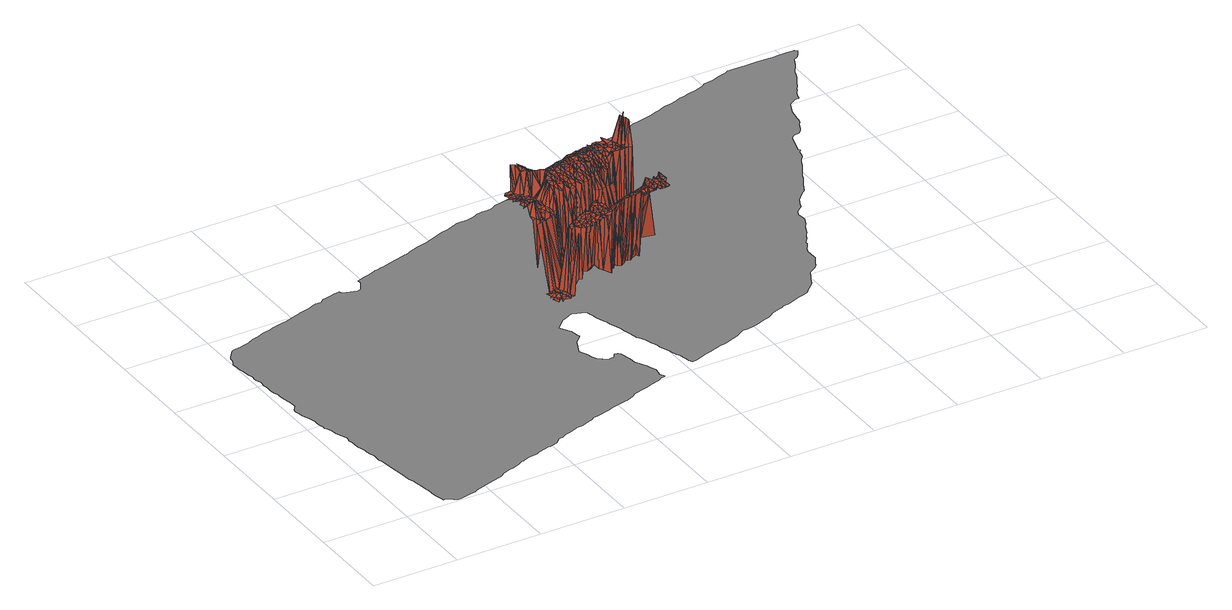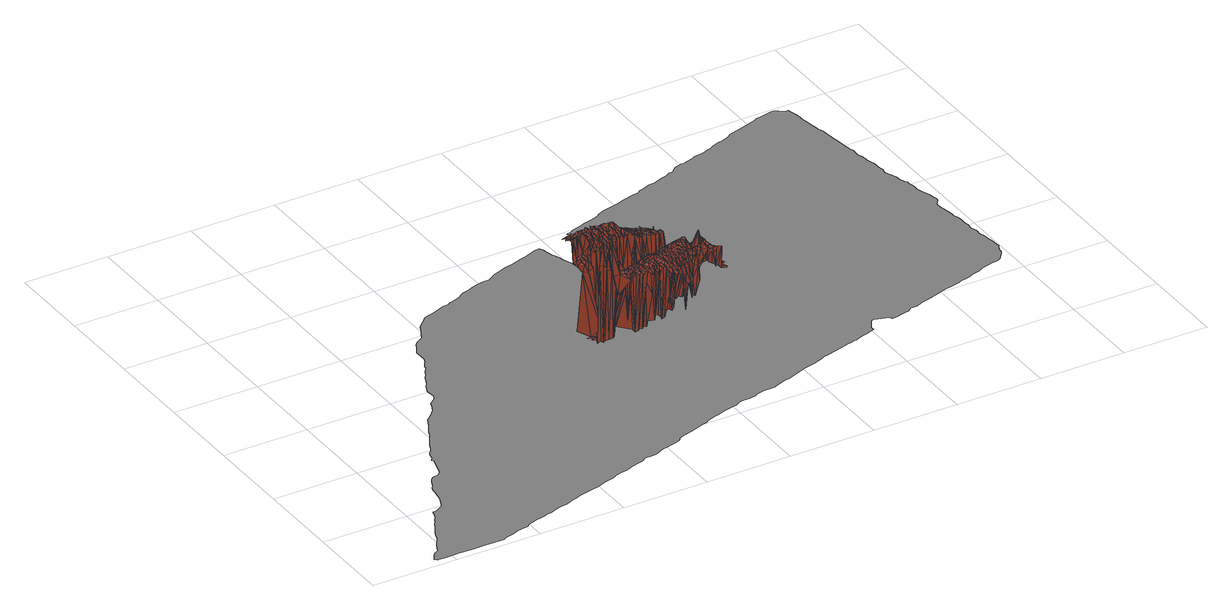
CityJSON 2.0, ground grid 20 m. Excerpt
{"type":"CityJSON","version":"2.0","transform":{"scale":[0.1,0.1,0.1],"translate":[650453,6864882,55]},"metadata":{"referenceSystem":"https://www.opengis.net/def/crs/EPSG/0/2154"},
"CityObjects":{
"building1":{"type":"Building","geometry":[{"type":"MultiSurface","lod":"2","boundaries":[[[0,1,2]],[[3,0,2]],[[4,3,5]],[[1,6,2]],[[7,8,9]],[[10,7,5]],[[6,3,2]],[[3,10,5]],[[11,6,12]],[[10,8,7]],[[3,6,13]],[[9,8,14]],[[10,3,13]],[[6,15,13]],[[8,10,16]],[[17,6,11]],[[18,10,13]],[[8,19,14]],[[6,17,15]],[[15,18,13]],[[19,8,16]],[[20,17,11]],[[10,21,16]],[[22,14,23]],[[21,10,18]],[[18,15,24]],[[15,17,24]],[[25,22,23]],[[14,19,23]],[[26,27,28]],[[27,25,28]],[[21,19,16]],[[29,17,20]],[[21,18,24]],[[21,30,19]],[[25,31,28]],[[32,26,33]],[[17,34,24]],[[33,26,28]],[[31,25,23]],[[34,17,29]],[[35,21,24]],[[19,36,23]],[[19,30,36]],[[37,32,38]],[[34,35,24]],[[30,21,39]],[[34,29,40]],[[31,33,28]],[[21,35,39]],[[32,33,38]],[[41,37,38]],[[42,31,23]],[[36,30,43]],[[36,42,23]],[[44,34,40]],[[35,34,45]],[[33,31,46]],[[41,47,48]],[[49,30,39]],[[47,50,48]],[[35,49,39]],[[33,51,38]],[[50,52,53]],[[31,42,54]],[[51,41,38]],[[31,54,46]],[[43,30,55]],[[56,33,46]],[[42,36,43]],[[30,49,55]],[[52,57,53]],[[49,35,45]],[[41,51,58]],[[34,59,45]],[[47,41,58]],[[34,44,60]],[[33,56,61]],[[47,52,50]],[[51,33,61]],[[54,42,46]],[[59,34,60]],[[62,57,63]],[[64,56,46]],[[65,66,67]],[[62,63,65]],[[68,49,45]],[[69,47,58]],[[59,68,45]],[[56,64,61]],[[58,51,70]],[[69,52,47]],[[71,57,52]],[[46,42,72]],[[57,71,63]],[[49,73,55]],[[68,59,60]],[[51,61,70]],[[74,66,75]],[[72,42,76]],[[63,71,65]],[[64,46,72]],[[77,74,75]],[[69,58,70]],[[69,78,52]],[[78,71,52]],[[42,79,76]],[[49,68,73]],[[80,66,65]],[[81,68,60]],[[82,81,60]],[[64,83,61]],[[71,80,65]],[[66,80,75]],[[84,42,43]],[[85,86,87]],[[88,69,70]],[[61,83,70]],[[89,64,72]],[[90,43,55]],[[68,81,91]],[[80,71,92]],[[79,72,76]],[[73,68,93]],[[78,69,94]],[[68,95,93]],[[71,78,94]],[[96,86,77]],[[97,81,82]],[[98,77,75]],[[69,88,99]],[[64,89,100]],[[71,101,92]],[[102,68,91]],[[83,64,100]],[[95,68,103]],[[86,96,87]],[[96,85,87]],[[104,88,70]],[[81,102,91]],[[71,94,101]],[[73,90,55]],[[80,105,75]],[[105,80,92]],[[85,106,107]],[[98,96,77]],[[81,97,108]],[[83,104,70]],[[109,89,72]],[[42,84,79]],[[68,102,103]],[[102,81,108]],[[105,98,75]],[[94,69,110]],[[109,72,79]],[[99,88,104]],[[110,69,99]],[[85,96,106]],[[101,111,92]],[[95,112,93]],[[89,109,100]],[[111,105,92]],[[90,73,93]],[[112,95,103]],[[113,83,100]],[[98,105,114]],[[43,90,115]],[[94,116,101]],[[97,117,108]],[[96,98,114]],[[118,84,43]],[[104,83,113]],[[118,43,115]],[[119,109,79]],[[117,102,108]],[[110,99,104]],[[103,102,120]],[[116,111,101]],[[117,97,121]],[[109,122,100]],[[123,105,111]],[[105,123,114]],[[94,110,124]],[[102,117,120]],[[112,90,93]],[[84,119,79]],[[116,94,124]],[[96,125,106]],[[110,104,126]],[[127,96,114]],[[122,113,100]],[[104,113,126]],[[125,96,128]],[[109,119,129]],[[112,103,130]],[[96,127,128]],[[111,116,131]],[[132,103,120]],[[122,109,129]],[[133,123,111]],[[123,127,114]],[[134,110,126]],[[133,111,131]],[[84,135,119]],[[119,135,129]],[[117,132,120]],[[103,132,130]],[[136,137,121]],[[137,117,121]],[[138,116,124]],[[125,128,139]],[[135,84,140]],[[116,138,131]],[[128,127,139]],[[141,90,112]],[[127,123,142]],[[123,133,142]],[[143,112,130]],[[132,117,144]],[[113,145,126]],[[145,113,122]],[[146,135,140]],[[84,146,140]],[[135,147,129]],[[117,137,144]],[[138,133,131]],[[118,146,84]],[[148,122,129]],[[110,134,149]],[[124,110,149]],[[150,134,126]],[[151,118,115]],[[152,141,112]],[[127,153,139]],[[152,112,143]],[[135,146,154]],[[133,155,142]],[[133,138,155]],[[156,151,115]],[[90,157,115]],[[147,135,154]],[[132,158,130]],[[147,148,129]],[[153,127,159]],[[157,90,141]],[[148,145,122]],[[146,118,160]],[[157,156,115]],[[161,127,142]],[[158,143,130]],[[162,132,144]],[[118,151,160]],[[145,150,126]],[[146,163,154]],[[137,162,144]],[[127,161,159]],[[155,164,142]],[[165,138,124]],[[137,166,167]],[[151,156,168]],[[134,150,149]],[[152,157,141]],[[155,138,169]],[[148,147,170]],[[158,132,171]],[[172,147,154]],[[164,161,142]],[[173,153,159]],[[162,137,167]],[[132,162,171]],[[156,157,168]],[[163,172,154]],[[163,146,174]],[[151,175,160]],[[164,155,176]],[[166,177,167]],[[175,151,168]],[[165,124,149]],[[146,160,174]],[[147,172,170]],[[152,143,178]],[[155,169,176]],[[143,158,178]],[[145,148,179]],[[153,173,180]],[[161,173,159]],[[157,152,181]],[[173,161,164]],[[172,163,174]],[[169,138,182]],[[160,175,174]],[[183,148,170]],[[184,185,186,187,188,189,190,191,192,193,194,195,196,197,198,199,200,201,202,203,204,205,206,207,208,209,210,211,212,213,214,215,216,217,218,219,220,221,222,223,224,225,226,227,228,229,230,231,232,233,234,235,236,237,238,239,240,241,242,243,244,245,246,247,248,249,250,251,252,253,254,255,256,257,258,259,260,261,262,263,264,265,266,267,268,269,270,271,272,273,274,275,276,277,278,279,280,281,282,283,284,285,286,287,288,289,290,291,292,293,294,295,296,297,298,299,300,301,302,303,304,305,306,307,308,309,310,311,312,313,314,315,316,317,318,319,320,321,322,323,324,325,326,327,328,329,330,331,332,333,334,335,336,337,338,339,340,341,342,343,344,345,346,347,348,349,350,351,352,353,354,355,356,357,358,359,360,361,362,363,364,365,366,367,368,369,370,371,372,373,374,375,376,377,378,379,380,381,382,383,384,385,386,387,388,389,390,391,392,393,394,395,396,397,398,399,400,401,402,403,404,405,406,407,408,409,410,411,412,413,414,415,416,417,418,419,420,421,422,423,424,425,426,427,428,429,430,431,432,433,434,435,436,437,438,439,440,441,442,443,444,445,446,447,448,449,450,451,452,453,454,455,456,457,458,459,460,461,462,463,464,465,466,467,468,469,470,471,472,473,474,475,476,477,478,479,480,481,482,483,484,485,486,487,488,489,490,491,492,493,494,495,496,497,498,499,500,501,502,503,504,505,506,507,508,509,510,511,512,513,514,515,516,517,518,519,520,521,522,523,524,525,526,527,528,529,530,531,532,533,534,535,536,537,538,539,540,541,542,543,544,545,546,547,548,549,550,551,552,553,554,555,556,557,558,559,560,561,562,563,564,565,566,567,568,569,570,571,572,573,574,575,576,577,578,579,580,581,582,583,584,585,586,587,588,589,590,591,592,593,594,595,596,597,598,599,600,601,602,603,604,605,606,607,608,609,610,611,612,613,614,615,616,617,618,619,620,621,622,623,624,625,626,627,628,629,630,631,632,633,634,635,636,637,638,639,640,641,642,643,644,645,646,647,648]],[[157,649,168]],[[145,650,150]],[[651,162,167]],[[649,175,168]],[[652,164,176]],[[148,183,179]],[[652,173,164]],[[138,165,182]],[[653,158,171]],[[654,152,178]],[[172,183,170]],[[158,653,178]],[[150,650,149]],[[162,653,171]],[[655,656,180]],[[650,145,179]],[[173,655,180]],[[169,652,176]],[[152,654,181]],[[177,657,167]],[[175,658,174]],[[651,653,162]],[[177,659,660]],[[175,649,658]],[[661,652,169]],[[662,157,181]],[[663,172,174]],[[657,651,167]],[[661,169,182]],[[657,177,660]],[[649,157,664]],[[165,149,665]],[[653,666,178]],[[655,173,667]],[[183,172,663]],[[666,654,178]],[[650,668,149]],[[179,183,669]],[[667,173,652]],[[658,663,174]],[[149,668,665]],[[649,670,658]],[[671,650,179]],[[653,651,672]],[[157,662,664]],[[659,657,660]],[[671,179,669]],[[654,662,181]],[[651,673,672]],[[674,661,182]],[[657,673,651]],[[675,652,661]],[[653,676,666]],[[650,671,668]],[[165,677,182]],[[657,659,678]],[[676,654,666]],[[661,674,679]],[[677,165,665]],[[663,658,680]],[[655,681,682]],[[675,661,679]],[[667,652,683]],[[662,654,684]],[[183,685,669]],[[649,686,670]],[[687,653,672]],[[183,663,688]],[[689,649,664]],[[670,686,658]],[[655,667,690]],[[673,657,691]],[[652,675,683]],[[676,653,692]],[[677,674,182]],[[668,693,665]],[[691,657,678]],[[685,671,669]],[[654,694,684]],[[671,695,668]],[[673,687,672]],[[681,655,690]],[[694,654,676]],[[658,686,680]],[[653,687,692]],[[685,183,688]],[[649,689,696]],[[662,689,664]],[[674,697,679]],[[693,677,665]],[[698,663,680]],[[694,662,684]],[[686,649,696]],[[695,693,668]],[[697,675,679]],[[699,673,691]],[[663,700,688]],[[674,677,701]],[[695,671,702]],[[694,676,692]],[[703,667,683]],[[698,700,663]],[[704,671,705]],[[689,662,706]],[[671,704,702]],[[673,707,687]],[[662,694,706]],[[675,703,683]],[[707,673,699]],[[705,671,708]],[[667,703,690]],[[686,698,680]],[[671,685,708]],[[687,709,692]],[[709,694,692]],[[693,710,677]],[[711,697,674]],[[711,674,701]],[[675,697,712]],[[699,691,713]],[[677,710,701]],[[714,685,688]],[[700,714,688]],[[691,715,716]],[[717,695,702]],[[693,695,718]],[[694,719,706]],[[704,705,708]],[[704,717,702]],[[709,687,720]],[[687,707,721]],[[694,709,720]],[[713,691,716]],[[707,699,722]],[[714,723,685]],[[685,723,708]],[[698,724,700]],[[703,675,725]],[[703,726,690]],[[710,711,701]],[[727,675,712]],[[719,694,728]],[[686,724,698]],[[697,711,729]],[[722,699,713]],[[689,730,696]],[[695,717,718]],[[710,693,731]],[[730,689,706]],[[697,732,712]],[[720,687,721]],[[724,714,700]],[[732,697,729]],[[730,686,696]],[[707,722,721]],[[733,694,720]],[[694,733,728]],[[675,727,725]],[[693,718,731]],[[734,704,708]],[[717,704,734]],[[719,730,706]],[[714,724,723]],[[703,735,726]],[[736,713,716]],[[711,710,731]],[[711,732,729]],[[732,727,712]],[[733,720,721]],[[723,737,708]],[[717,738,718]],[[719,728,739]],[[732,711,740]],[[741,703,725]],[[742,722,713]],[[737,734,708]],[[735,703,743]],[[717,734,744]],[[740,711,731]],[[724,737,723]],[[736,742,713]],[[730,719,745]],[[718,738,731]],[[728,733,739]],[[722,742,721]],[[746,733,721]],[[738,717,744]],[[719,739,745]],[[724,686,747]],[[703,741,743]],[[748,732,740]],[[727,741,725]],[[727,732,749]],[[686,730,747]],[[750,736,716]],[[734,737,751]],[[733,746,752]],[[739,733,752]],[[742,746,721]],[[753,732,748]],[[754,740,731]],[[741,727,749]],[[755,724,756]],[[724,755,737]],[[754,748,740]],[[738,757,731]],[[758,734,751]],[[734,758,744]],[[742,736,759]],[[730,745,760]],[[732,761,749]],[[724,762,756]],[[732,753,761]],[[736,750,759]],[[745,739,760]],[[737,763,751]],[[764,738,744]],[[753,748,765]],[[766,754,731]],[[765,748,754]],[[757,766,731]],[[761,741,749]],[[741,767,743]],[[738,764,757]],[[762,724,747]],[[746,768,752]],[[747,730,760]],[[768,739,752]],[[763,758,751]],[[762,755,756]],[[758,764,744]],[[760,739,769]],[[746,742,770]],[[741,761,771]],[[767,741,771]],[[755,772,737]],[[773,742,759]],[[761,753,774]],[[772,763,737]],[[753,765,775]],[[739,768,769]],[[765,754,775]],[[750,776,759]],[[746,770,768]],[[742,773,770]],[[753,777,774]],[[778,754,766]],[[764,779,757]],[[776,773,759]],[[772,755,762]],[[777,753,775]],[[764,758,780]],[[781,760,769]],[[778,766,757]],[[761,782,771]],[[783,747,760]],[[782,767,771]],[[782,761,774]],[[763,784,758]],[[782,785,767]],[[779,778,757]],[[768,781,769]],[[754,786,775]],[[787,750,788]],[[750,787,776]],[[781,783,760]],[[758,784,780]],[[779,764,789]],[[772,784,763]],[[790,772,762]],[[789,764,780]],[[754,778,786]],[[791,762,747]],[[792,773,776]],[[773,793,770]],[[777,794,774]],[[795,782,774]],[[770,793,768]],[[778,779,796]],[[786,777,775]],[[787,788,797]],[[792,776,798]],[[776,787,798]],[[783,799,747]],[[794,795,774]],[[773,792,800]],[[782,801,802]],[[791,790,762]],[[772,790,803]],[[793,773,800]],[[804,783,781]],[[768,805,781]],[[784,772,803]],[[806,789,780]],[[784,806,780]],[[794,777,807]],[[807,777,786]],[[768,793,808]],[[799,791,747]],[[779,809,796]],[[810,778,796]],[[804,781,811]],[[809,779,789]],[[783,804,812]],[[805,768,808]],[[813,782,795]],[[782,813,801]],[[778,810,786]],[[783,812,799]],[[781,805,811]],[[806,784,814]],[[794,813,795]],[[790,791,815]],[[816,793,800]],[[790,817,803]],[[793,818,808]],[[812,804,819]],[[820,792,798]],[[821,784,803]],[[787,820,798]],[[822,794,807]],[[823,807,786]],[[824,787,797]],[[792,825,800]],[[817,790,815]],[[813,826,801]],[[784,821,814]],[[806,827,789]],[[828,805,808]],[[818,793,829]],[[813,794,822]],[[793,816,829]],[[830,810,796]],[[831,804,811]],[[832,824,797]],[[812,833,799]],[[818,828,808]],[[809,830,796]],[[825,816,800]],[[810,830,786]],[[833,791,799]],[[827,809,789]],[[815,791,834]],[[805,831,811]],[[807,823,835]],[[792,820,836]],[[804,831,819]],[[833,812,819]],[[825,792,836]],[[837,806,814]],[[830,823,786]],[[820,787,838]],[[787,824,838]],[[813,822,839]],[[840,822,807]],[[827,806,841]],[[828,831,805]],[[840,807,835]],[[791,833,834]],[[806,837,841]],[[816,825,829]],[[842,821,803]],[[817,842,803]],[[813,843,826]],[[843,813,839]],[[821,844,814]],[[845,817,815]],[[846,828,818]],[[845,815,834]],[[822,840,839]],[[847,837,814]],[[820,825,836]],[[848,818,829]],[[827,830,809]],[[844,847,814]],[[823,830,849]],[[825,850,829]],[[833,851,834]],[[831,852,819]],[[823,853,835]],[[854,846,818]],[[846,831,828]],[[837,827,841]],[[820,838,855]],[[838,824,855]],[[853,823,849]],[[848,854,818]],[[851,845,834]],[[850,848,829]],[[856,833,819]],[[857,842,817]],[[842,844,821]],[[845,857,817]],[[853,840,835]],[[825,820,858]],[[840,859,839]],[[833,860,851]],[[859,843,839]],[[830,827,861]],[[852,856,819]],[[827,837,861]],[[862,845,851]],[[860,833,863]],[[830,864,849]],[[825,865,850]],[[824,866,855]],[[831,846,867]],[[860,862,851]],[[833,856,863]],[[846,854,868]],[[837,847,869]],[[870,820,855]],[[831,871,852]],[[820,870,858]],[[865,825,858]],[[847,844,869]],[[864,853,849]],[[840,853,872]],[[854,848,868]],[[842,857,873]],[[865,848,850]],[[859,840,872]],[[857,845,873]],[[844,842,873]],[[874,830,861]],[[871,831,867]],[[837,875,861]],[[864,830,874]],[[876,837,869]],[[843,859,877]],[[871,856,852]],[[866,878,855]],[[879,860,863]],[[880,846,868]],[[845,862,881]],[[837,876,875]],[[845,882,873]],[[846,880,867]],[[878,870,855]],[[853,864,883]],[[848,880,868]],[[865,858,884]],[[856,879,863]],[[862,860,885]],[[848,865,886]],[[887,843,877]],[[870,888,858]],[[845,881,882]],[[844,889,869]],[[889,844,873]],[[875,874,861]],[[853,890,872]],[[890,859,872]],[[858,888,884]],[[878,866,891]],[[890,853,883]],[[860,879,885]],[[856,871,892]],[[878,893,870]],[[871,867,894]],[[895,876,869]],[[859,890,877]],[[882,896,873]],[[864,897,883]],[[848,898,880]],[[867,880,894]],[[893,888,870]],[[897,864,874]],[[898,848,886]],[[865,899,886]],[[862,900,881]],[[899,865,884]],[[900,862,885]],[[889,895,869]],[[875,876,901]],[[856,902,879]],[[881,896,882]],[[896,889,873]],[[902,856,892]],[[903,878,891]],[[875,904,874]],[[876,895,905]],[[871,906,892]],[[897,907,883]],[[880,908,894]],[[907,890,883]],[[879,902,885]],[[878,903,909]],[[906,871,894]],[[876,905,901]],[[893,878,910]],[[890,911,877]],[[880,898,908]],[[899,898,886]],[[904,897,874]],[[888,893,910]],[[888,912,884]],[[889,896,913]],[[904,875,901]],[[896,881,914]],[[915,903,891]],[[878,909,916]],[[912,899,884]],[[881,900,914]],[[917,895,889]],[[918,902,892]],[[907,897,919]],[[906,918,892]],[[909,903,916]],[[912,888,910]],[[911,920,877]],[[917,889,913]],[[908,921,894]],[[895,917,905]],[[897,904,919]],[[890,907,922]],[[920,923,877]],[[878,924,910]],[[898,899,925]],[[898,921,908]],[[902,926,885]],[[926,900,885]],[[921,906,894]],[[890,920,911]],[[916,915,927]],[[916,903,915]],[[878,916,928]],[[896,929,913]],[[905,930,901]],[[931,896,914]],[[899,912,925]],[[930,904,901]],[[924,878,928]],[[900,932,914]],[[922,907,919]],[[933,898,925]],[[902,918,934]],[[917,930,905]],[[929,896,931]],[[898,933,935]],[[918,906,936]],[[921,898,935]],[[929,917,913]],[[937,912,910]],[[900,926,932]],[[920,890,938]],[[904,930,939]],[[926,902,934]],[[904,940,919]],[[906,921,936]],[[932,931,914]],[[890,922,941]],[[924,937,910]],[[940,904,939]],[[938,890,941]],[[940,922,919]],[[918,942,934]],[[942,918,936]],[[943,916,944]],[[912,945,925]],[[930,917,946]],[[917,929,947]],[[916,948,928]],[[945,933,925]],[[945,912,937]],[[948,924,928]],[[933,949,935]],[[950,921,935]],[[948,916,943]],[[921,950,936]],[[930,951,939]],[[937,924,952]],[[926,953,932]],[[922,940,941]],[[954,917,947]],[[953,926,934]],[[917,954,946]],[[942,953,934]],[[955,920,938]],[[951,940,939]],[[924,948,952]],[[933,945,949]],[[951,930,956]],[[929,957,947]],[[949,950,935]],[[958,943,944]],[[959,938,941]],[[960,931,932]],[[961,930,946]],[[920,955,962]],[[950,963,936]],[[964,942,936]],[[959,955,938]],[[929,931,965]],[[930,961,956]],[[957,954,947]],[[966,948,943]],[[967,937,952]],[[945,937,968]],[[948,969,952]],[[942,970,953]],[[950,949,971]],[[963,964,936]],[[953,960,932]],[[940,972,941]],[[949,945,971]],[[954,961,946]],[[970,942,973]],[[942,964,973]],[[937,967,968]],[[940,951,972]],[[958,966,943]],[[961,951,956]],[[957,929,965]],[[948,966,969]],[[974,959,941]],[[963,950,975]],[[969,967,952]],[[950,971,975]],[[955,959,976]],[[954,957,965]],[[955,977,962]],[[931,960,965]],[[964,963,975]],[[972,974,941]],[[959,974,976]],[[945,978,971]],[[961,954,979]],[[964,970,973]],[[951,961,980]],[[953,970,960]],[[954,981,979]],[[945,982,978]],[[983,945,968]],[[981,954,965]],[[984,955,976]],[[971,978,975]],[[945,983,982]],[[969,966,985]],[[986,958,987]],[[967,969,985]],[[966,958,988]],[[989,964,975]],[[977,955,984]],[[967,990,968]],[[951,991,972]],[[991,951,980]],[[970,964,992]],[[974,993,976]],[[978,989,975]],[[994,974,972]],[[985,966,995]],[[961,996,980]],[[995,966,988]],[[996,961,979]],[[982,983,978]],[[958,986,988]],[[993,984,976]],[[990,983,968]],[[990,967,997]],[[993,974,994]],[[964,989,998]],[[981,999,979]],[[970,1000,960]],[[1001,994,972]],[[1002,967,985]],[[967,1002,997]],[[964,1003,992]],[[991,1001,972]],[[989,978,1004]],[[1003,964,998]],[[1000,970,992]],[[1005,999,981]],[[996,991,980]],[[999,996,979]],[[978,983,1004]],[[1006,977,984]],[[1007,981,965]],[[960,1007,965]],[[993,1006,984]],[[1002,985,995]],[[1008,990,997]],[[1007,1005,981]],[[993,994,1009]],[[983,990,1010]],[[1011,995,988]],[[994,1001,1012]],[[986,1011,988]],[[1002,1008,997]],[[983,1013,1004]],[[1002,995,1014]],[[1003,1000,992]],[[1006,993,1015]],[[1000,1016,960]],[[999,1005,1017]],[[996,999,1017]],[[990,1008,1010]],[[1016,1007,960]],[[1014,995,1011]],[[989,1018,998]],[[1018,989,1004]],[[993,1019,1015]],[[991,996,1020]],[[1021,1003,998]],[[1019,993,1009]],[[1022,996,1017]],[[983,1023,1013]],[[1005,1007,1024]],[[1023,983,1010]],[[991,1025,1001]],[[1002,1014,1026]],[[1000,1003,1027]],[[996,1022,1028]],[[1005,1029,1017]],[[1008,1002,1030]],[[1029,1005,1024]],[[1025,994,1012]],[[994,1025,1009]],[[1013,1018,1004]],[[1011,986,1031]],[[1001,1025,1012]],[[1008,1023,1010]],[[996,1028,1020]],[[1003,1021,1027]],[[1031,986,1032]],[[1030,1002,1026]],[[1018,1021,998]],[[1019,1033,1015]],[[1029,1022,1017]],[[1014,1011,1034]],[[1025,991,1020]],[[1019,1009,1035]],[[1036,1000,1027]],[[1016,1000,1037]],[[1022,1029,1028]],[[1014,1038,1026]],[[1013,1023,1039]],[[1040,1029,1024]],[[1007,1016,1037]],[[1023,1008,1041]],[[1008,1030,1042]],[[1007,1043,1024]],[[1018,1013,1039]],[[1009,1025,1035]],[[1011,1031,1034]],[[1038,1014,1034]],[[1021,1044,1027]],[[1000,1036,1037]],[[1038,1030,1026]],[[1028,1029,1045]],[[1043,1040,1024]],[[1033,1019,1046]],[[1028,1047,1020]],[[1008,1042,1041]],[[1048,1049,1032]],[[1044,1036,1027]],[[1021,1018,1050]],[[1051,1019,1035]],[[1052,1007,1037]],[[1043,1007,1052]],[[1043,1029,1040]],[[1049,1031,1032]],[[1047,1028,1045]],[[1044,1021,1050]],[[1047,1025,1020]],[[1042,1030,1038]],[[1023,1053,1039]],[[1029,1054,1045]],[[1025,1055,1035]],[[1049,1048,1056]],[[1019,1051,1046]],[[1057,1018,1039]],[[1053,1023,1041]],[[1055,1051,1035]],[[1018,1057,1050]],[[1044,1058,1036]],[[1054,1029,1059]],[[1029,1043,1059]],[[1031,1060,1034]],[[1053,1057,1039]],[[1036,1061,1037]],[[1062,1038,1034]],[[1063,1044,1050]],[[1058,1061,1036]],[[1044,1063,1058]],[[1062,1042,1038]],[[1055,1025,1064]],[[1049,1060,1031]],[[1065,1049,1056]],[[1054,1066,1045]],[[1066,1047,1045]],[[1025,1047,1067]],[[1042,1068,1041]],[[1051,1055,1069]],[[1070,1043,1052]],[[1060,1062,1034]],[[1068,1053,1041]],[[1071,1052,1037]],[[1063,1061,1058]],[[1072,1054,1059]],[[1042,1062,1073]],[[1061,1074,1037]],[[1057,1075,1050]],[[1064,1025,1067]],[[1055,1064,1069]],[[1057,1053,1075]],[[1051,1076,1046]],[[1054,1072,1066]],[[1075,1063,1050]],[[1049,1065,1077]],[[1043,1078,1059]],[[1060,1049,1077]],[[1047,1066,1067]],[[1079,1053,1068]],[[1080,1042,1073]],[[1042,1080,1068]],[[1074,1071,1037]],[[1061,1063,1075]],[[1076,1081,1046]],[[1076,1051,1069]],[[1082,1070,1052]],[[1078,1043,1070]],[[1078,1072,1059]],[[1052,1071,1083]],[[1062,1080,1073]],[[1053,1079,1084]],[[1082,1052,1083]],[[1062,1060,1085]],[[1064,1076,1069]],[[1053,1084,1075]],[[1065,1086,1077]],[[1087,1079,1068]],[[1086,1060,1077]],[[1088,1064,1067]],[[1066,1072,1089]],[[1081,1076,1090]],[[1091,1062,1085]],[[1074,1061,1092]],[[1066,1093,1067]],[[1094,1062,1091]],[[1072,1078,1089]],[[1080,1062,1095]],[[1065,1096,1097]],[[1060,1086,1085]],[[1079,1087,1084]],[[1086,1065,1097]],[[1076,1064,1098]],[[1064,1088,1098]],[[1099,1078,1070]],[[1062,1094,1095]],[[1061,1075,1100]],[[1071,1074,1092]],[[1082,1099,1070]],[[1093,1066,1089]],[[1080,1101,1068]],[[1102,1082,1083]],[[1094,1091,1085]],[[1101,1087,1068]],[[1071,1103,1083]],[[1084,1087,1104]],[[1078,1099,1089]],[[1105,1088,1067]],[[1099,1082,1102]],[[1103,1102,1083]],[[1075,1084,1100]],[[1093,1105,1067]],[[1071,1092,1106]],[[1103,1071,1106]],[[1101,1080,1095]],[[1087,1101,1104]],[[1088,1107,1098]],[[1086,1108,1085]],[[1109,1076,1098]],[[1108,1094,1085]],[[1076,1109,1110]],[[1111,1099,1102]],[[1092,1061,1112]],[[1099,1113,1089]],[[1094,1114,1095]],[[1115,1093,1089]],[[1107,1088,1116]],[[1088,1105,1116]],[[1094,1108,1117]],[[1118,1084,1104]],[[1114,1094,1117]],[[1102,1103,1119]],[[1107,1109,1098]],[[1099,1111,1120]],[[1111,1102,1119]],[[1113,1115,1089]],[[1101,1121,1104]],[[1114,1101,1095]],[[1115,1105,1093]],[[1092,1122,1106]],[[1109,1107,1116]],[[1122,1103,1106]],[[1123,1061,1100]],[[1084,1118,1100]],[[1109,1124,1110]],[[1121,1118,1104]],[[1101,1114,1125]],[[1099,1120,1126]],[[1119,1103,1127]],[[1113,1099,1128]],[[1111,1119,1129]],[[1130,1109,1116]],[[1120,1111,1126]],[[1105,1130,1116]],[[1061,1123,1112]],[[1103,1122,1127]],[[1122,1092,1112]],[[1101,1125,1131]],[[1121,1101,1131]],[[1115,1113,1128]],[[1125,1114,1131]],[[1124,1109,1132]],[[1099,1126,1128]],[[1126,1111,1129]],[[1105,1115,1133]],[[1105,1134,1130]],[[1118,1121,1131]],[[1135,1119,1127]],[[1119,1135,1129]],[[1134,1105,1133]],[[1136,1115,1128]],[[1109,1130,1137]],[[1109,1138,1132]],[[1115,1136,1133]],[[1122,1139,1127]],[[1139,1122,1112]],[[1138,1109,1137]],[[1130,1134,1137]],[[1140,1126,1129]],[[1139,1135,1127]],[[1135,1141,1129]],[[1128,1126,1142]],[[1143,1139,1112]],[[1126,1144,1142]],[[1123,1143,1112]],[[1141,1140,1129]],[[1145,1134,1133]],[[1126,1140,1144]],[[1134,1145,1137]],[[1146,1136,1128]],[[1136,1147,1133]],[[1148,1123,1100]],[[1146,1128,1142]],[[1135,1139,1149]],[[1139,1143,1150]],[[1135,1151,1141]],[[1143,1123,1150]],[[1147,1136,1152]],[[1144,1146,1142]],[[1153,1138,1137]],[[1147,1145,1133]],[[1136,1146,1152]],[[1140,1146,1144]],[[1151,1135,1149]],[[1151,1140,1141]],[[1139,1150,1154]],[[1145,1155,1137]],[[1139,1156,1149]],[[1123,1157,1150]],[[1146,1147,1152]],[[1155,1153,1137]],[[1140,1151,1158]],[[1147,1159,1145]],[[1146,1140,1158]],[[1150,1157,1154]],[[1160,1139,1154]],[[1139,1160,1156]],[[1147,1146,1161]],[[1159,1155,1145]],[[1162,1146,1158]],[[1163,1151,1149]],[[1159,1147,1161]],[[1156,1164,1149]],[[1146,1162,1165]],[[1155,1159,1161]],[[1151,1163,1158]],[[1166,1146,1165]],[[1153,1155,1167]],[[1146,1168,1161]],[[1146,1166,1168]],[[1164,1163,1149]],[[1169,1162,1158]],[[1170,1155,1161]],[[1162,1169,1165]],[[1163,1169,1158]],[[1155,1171,1167]],[[1172,1166,1165]],[[1168,1172,1161]],[[1166,1172,1168]],[[1171,1155,1170]],[[1169,1173,1165]],[[1172,1170,1161]],[[1173,1172,1165]],[[1172,1171,1170]],[[1171,1172,1174]],[[1171,1175,1167]]],"semantics":{"surfaces":[{"type":"RoofSurface"},{"type":"GroundSurface"}],"values":[0,0,0,0,0,0,0,0,0,0,0,0,0,0,0,0,0,0,0,0,0,0,0,0,0,0,0,0,0,0,0,0,0,0,0,0,0,0,0,0,0,0,0,0,0,0,0,0,0,0,0,0,0,0,0,0,0,0,0,0,0,0,0,0,0,0,0,0,0,0,0,0,0,0,0,0,0,0,0,0,0,0,0,0,0,0,0,0,0,0,0,0,0,0,0,0,0,0,0,0,0,0,0,0,0,0,0,0,0,0,0,0,0,0,0,0,0,0,0,0,0,0,0,0,0,0,0,0,0,0,0,0,0,0,0,0,0,0,0,0,0,0,0,0,0,0,0,0,0,0,0,0,0,0,0,0,0,0,0,0,0,0,0,0,0,0,0,0,0,0,0,0,0,0,0,0,0,0,0,0,0,0,0,0,0,0,0,0,0,0,0,0,0,0,0,0,0,0,0,0,0,0,0,0,0,0,0,0,0,0,0,0,0,0,0,0,0,0,0,0,0,0,0,0,0,0,0,0,0,0,0,0,0,0,0,0,0,0,0,0,0,0,0,0,0,0,0,0,0,0,0,0,0,0,0,0,0,0,0,0,0,0,0,0,0,0,0,0,0,0,0,0,0,0,0,0,0,0,0,0,0,0,0,0,0,0,0,0,0,0,0,0,1,0,0,0,0,0,0,0,0,0,0,0,0,0,0,0,0,0,0,0,0,0,0,0,0,0,0,0,0,0,0,0,0,0,0,0,0,0,0,0,0,0,0,0,0,0,0,0,0,0,0,0,0,0,0,0,0,0,0,0,0,0,0,0,0,0,0,0,0,0,0,0,0,0,0,0,0,0,0,0,0,0,0,0,0,0,0,0,0,0,0,0,0,0,0,0,0,0,0,0,0,0,0,0,0,0,0,0,0,0,0,0,0,0,0,0,0,0,0,0,0,0,0,0,0,0,0,0,0,0,0,0,0,0,0,0,0,0,0,0,0,0,0,0,0,0,0,0,0,0,0,0,0,0,0,0,0,0,0,0,0,0,0,0,0,0,0,0,0,0,0,0,0,0,0,0,0,0,0,0,0,0,0,0,0,0,0,0,0,0,0,0,0,0,0,0,0,0,0,0,0,0,0,0,0,0,0,0,0,0,0,0,0,0,0,0,0,0,0,0,0,0,0,0,0,0,0,0,0,0,0,0,0,0,0,0,0,0,0,0,0,0,0,0,0,0,0,0,0,0,0,0,0,0,0,0,0,0,0,0,0,0,0,0,0,0,0,0,0,0,0,0,0,0,0,0,0,0,0,0,0,0,0,0,0,0,0,0,0,0,0,0,0,0,0,0,0,0,0,0,0,0,0,0,0,0,0,0,0,0,0,0,0,0,0,0,0,0,0,0,0,0,0,0,0,0,0,0,0,0,0,0,0,0,0,0,0,0,0,0,0,0,0,0,0,0,0,0,0,0,0,0,0,0,0,0,0,0,0,0,0,0,0,0,0,0,0,0,0,0,0,0,0,0,0,0,0,0,0,0,0,0,0,0,0,0,0,0,0,0,0,0,0,0,0,0,0,0,0,0,0,0,0,0,0,0,0,0,0,0,0,0,0,0,0,0,0,0,0,0,0,0,0,0,0,0,0,0,0,0,0,0,0,0,0,0,0,0,0,0,0,0,0,0,0,0,0,0,0,0,0,0,0,0,0,0,0,0,0,0,0,0,0,0,0,0,0,0,0,0,0,0,0,0,0,0,0,0,0,0,0,0,0,0,0,0,0,0,0,0,0,0,0,0,0,0,0,0,0,0,0,0,0,0,0,0,0,0,0,0,0,0,0,0,0,0,0,0,0,0,0,0,0,0,0,0,0,0,0,0,0,0,0,0,0,0,0,0,0,0,0,0,0,0,0,0,0,0,0,0,0,0,0,0,0,0,0,0,0,0,0,0,0,0,0,0,0,0,0,0,0,0,0,0,0,0,0,0,0,0,0,0,0,0,0,0,0,0,0,0,0,0,0,0,0,0,0,0,0,0,0,0,0,0,0,0,0,0,0,0,0,0,0,0,0,0,0,0,0,0,0,0,0,0,0,0,0,0,0,0,0,0,0,0,0,0,0,0,0,0,0,0,0,0,0,0,0,0,0,0,0,0,0,0,0,0,0,0,0,0,0,0,0,0,0,0,0,0,0,0,0,0,0,0,0,0,0,0,0,0,0,0,0,0,0,0,0,0,0,0,0,0,0,0,0,0,0,0,0,0,0,0,0,0,0,0,0,0,0,0,0,0,0,0,0,0,0,0,0,0,0,0,0,0,0,0,0,0,0,0,0,0,0,0,0,0,0,0,0,0,0,0,0,0,0,0,0,0,0,0,0,0,0,0,0,0,0,0,0,0,0,0,0,0,0,0,0,0,0,0,0,0,0,0,0,0,0,0,0,0,0,0,0,0,0,0,0,0,0,0,0,0,0,0,0,0,0,0,0,0,0,0,0,0,0,0,0,0,0,0,0,0,0,0,0,0,0,0,0,0,0,0,0,0,0,0,0,0,0,0,0,0,0,0,0,0,0,0,0,0,0,0,0,0,0,0,0,0,0,0,0,0,0,0,0,0,0,0,0,0,0,0,0,0,0,0,0,0,0,0,0,0,0,0,0,0,0,0,0,0,0,0,0,0,0,0,0,0,0,0,0,0,0,0,0,0,0,0,0,0,0,0,0,0,0,0,0,0,0,0,0,0,0,0,0,0,0,0,0,0,0,0,0,0,0,0,0,0,0,0,0,0,0,0,0,0,0,0,0,0,0,0,0,0,0,0,0,0,0,0,0,0,0,0,0,0,0,0,0,0,0,0,0,0,0,0,0,0,0,0,0,0,0,0,0,0,0,0,0,0,0,0,0,0,0,0,0,0,0,0,0,0,0,0,0,0,0,0,0,0,0]}}]}
},
"vertices":[
[675,543,32],[681,529,32],[686,538,32],[684,548,32],[674,551,32],[679,556,32],[692,540,33],[677,564,32],[686,565,33],[676,571,31],[690,557,37],[695,532,32],[688,524,33],[694,550,38],[687,577,27],[699,542,39],[695,564,32],[707,540,32],[700,555,33],[695,575,31],[707,525,34],[704,560,31],[677,610,177],[691,614,176],[706,546,32],[682,616,69],[676,636,183],[676,625,180],[685,627,180],[712,531,33],[705,570,33],[689,621,178],[679,643,184],[686,639,220],[715,542,33],[713,549,34],[704,581,31],[678,650,200],[687,645,212],[710,559,34],[719,530,34],[682,657,200],[702,618,175],[713,579,31],[727,528,183],[722,547,184],[699,631,180],[689,667,190],[676,662,189],[722,560,186],[680,668,190],[692,651,185],[686,678,193],[674,674,192],[697,622,177],[716,575,33],[695,637,182],[683,684,191],[691,659,188],[728,543,69],[732,536,68],[700,645,183],[676,694,189],[684,692,190],[703,639,181],[684,702,187],[679,709,185],[673,699,187],[731,551,186],[694,673,192],[702,656,187],[691,688,191],[711,630,32],[732,564,187],[671,721,181],[688,712,184],[707,620,176],[679,721,182],[693,681,193],[720,623,176],[689,706,186],[739,539,187],[738,531,68],[709,650,184],[738,611,40],[675,737,181],[678,728,181],[684,732,182],[701,665,190],[711,638,180],[747,589,39],[738,547,188],[692,697,189],[735,564,189],[704,679,193],[735,557,188],[692,730,185],[746,532,188],[691,722,183],[708,668,190],[717,643,182],[700,693,190],[745,546,190],[745,557,190],[714,659,187],[697,712,185],[692,742,185],[680,743,182],[747,538,189],[722,635,179],[713,674,191],[702,706,187],[746,569,192],[722,653,184],[699,718,186],[744,595,39],[708,695,191],[756,542,192],[744,604,39],[728,627,176],[752,549,192],[758,532,192],[727,645,185],[706,712,189],[716,683,191],[696,750,242],[721,664,187],[705,725,235],[699,732,186],[731,636,178],[754,562,194],[712,701,189],[759,555,195],[711,707,241],[720,670,191],[735,623,40],[759,525,192],[765,540,195],[717,700,177],[703,745,242],[737,620,38],[752,585,39],[713,715,242],[759,572,196],[763,548,195],[736,660,230],[743,616,40],[738,637,178],[738,649,216],[737,674,233],[736,668,234],[749,604,39],[758,582,41],[708,742,241],[742,629,39],[718,709,241],[751,594,39],[759,589,39],[765,565,197],[713,729,240],[751,613,38],[720,728,237],[771,552,198],[745,622,39],[718,721,239],[738,690,186],[770,531,195],[774,543,198],[757,598,38],[725,710,238],[743,644,208],[772,560,199],[749,634,79],[718,735,237],[756,623,39],[757,607,39],[723,716,238],[777,534,197],[770,573,199],[744,656,224],[716,742,237],[767,588,98],[740,699,201],[755,641,85],[524,892,2],[529,894,2],[534,894,2],[549,901,2],[556,904,2],[568,907,2],[577,910,2],[593,914,2],[607,919,2],[617,923,2],[626,926,2],[643,932,2],[655,935,2],[664,938,2],[674,943,2],[681,944,2],[685,946,2],[692,947,2],[712,948,2],[723,950,2],[733,953,2],[739,956,2],[751,959,2],[754,959,2],[767,959,2],[779,961,2],[790,967,2],[796,969,2],[802,969,2],[824,975,2],[831,977,2],[838,980,2],[852,984,2],[872,990,2],[878,995,2],[890,998,2],[904,1003,2],[914,1007,2],[927,1011,2],[937,1014,2],[946,1016,2],[959,1022,2],[962,1027,2],[973,1031,2],[987,1034,2],[998,1038,2],[1006,1039,2],[1016,1043,2],[1031,1050,2],[1041,1052,2],[1059,1051,2],[1070,1060,2],[1087,1064,2],[1091,1065,2],[1100,1067,2],[1108,1071,2],[1121,1074,2],[1132,1076,2],[1145,1080,2],[1150,1082,2],[1159,1087,2],[1163,1088,2],[1168,1089,2],[1179,1092,2],[1195,1098,2],[1199,1099,2],[1217,1102,2],[1231,1106,2],[1240,1108,2],[1248,1110,2],[1257,1113,2],[1262,1116,2],[1273,1118,2],[1282,1123,2],[1293,1126,2],[1307,1128,2],[1322,1132,2],[1336,1139,2],[1346,1139,2],[1358,1143,2],[1364,1145,2],[1379,1148,2],[1391,1152,2],[1400,1156,2],[1407,1161,2],[1409,1161,2],[1413,1161,2],[1431,1164,2],[1443,1169,2],[1451,1172,2],[1467,1175,2],[1475,1180,2],[1483,1180,2],[1502,1180,2],[1511,1180,2],[1518,1179,2],[1529,1180,2],[1544,1180,2],[1573,1180,2],[1577,1180,2],[1585,1179,2],[1596,1180,2],[1610,1180,2],[1617,1180,2],[1631,1180,2],[1634,1180,2],[1639,1175,2],[1633,1164,2],[1631,1162,2],[1626,1155,2],[1615,1149,2],[1610,1138,2],[1606,1129,2],[1601,1120,2],[1595,1112,2],[1590,1104,2],[1588,1095,2],[1582,1083,2],[1578,1076,2],[1572,1067,2],[1566,1054,2],[1560,1047,2],[1557,1040,2],[1553,1034,2],[1548,1024,2],[1546,1015,2],[1544,1012,2],[1536,1012,2],[1517,1001,2],[1506,973,2],[1501,946,2],[1500,940,2],[1498,931,2],[1492,922,2],[1484,906,2],[1481,900,2],[1474,893,2],[1460,890,2],[1451,882,2],[1448,869,2],[1447,867,2],[1439,837,2],[1441,834,2],[1436,826,2],[1434,816,2],[1431,808,2],[1424,801,2],[1421,795,2],[1414,780,2],[1406,767,2],[1398,754,2],[1394,746,2],[1389,734,2],[1382,722,2],[1377,714,2],[1371,701,2],[1367,693,2],[1355,684,2],[1338,665,2],[1329,646,2],[1328,641,2],[1312,627,2],[1307,617,2],[1308,599,2],[1309,595,2],[1308,592,2],[1305,585,2],[1300,576,2],[1294,567,2],[1288,553,2],[1285,546,2],[1278,536,2],[1272,525,2],[1264,514,2],[1263,508,2],[1256,496,2],[1253,492,2],[1248,480,2],[1249,458,2],[1249,452,2],[1240,436,2],[1233,423,2],[1225,416,2],[1212,408,2],[1210,407,2],[1203,393,2],[1197,383,2],[1191,369,2],[1182,359,2],[1171,350,2],[1164,342,2],[1155,338,2],[1141,335,2],[1124,329,2],[1108,322,2],[1094,320,2],[1089,317,2],[1081,315,2],[1074,313,2],[1060,307,2],[1055,303,2],[1045,297,2],[1037,295,2],[1027,292,2],[1018,287,2],[1008,285,2],[999,283,2],[984,280,2],[973,280,2],[967,277,2],[952,267,2],[939,262,2],[918,255,2],[898,251,2],[891,248,2],[886,247,2],[876,242,2],[862,240,2],[853,236,2],[844,233,2],[831,228,2],[822,226,2],[820,227,2],[816,234,2],[816,242,2],[813,250,2],[811,260,2],[807,268,2],[803,279,2],[801,290,2],[797,299,2],[793,312,2],[792,321,2],[788,330,2],[786,333,2],[782,347,2],[780,354,2],[777,361,2],[771,369,2],[769,378,2],[767,389,2],[763,406,2],[761,416,2],[755,433,2],[751,443,2],[749,452,2],[746,459,2],[740,477,2],[738,489,2],[735,495,2],[735,500,2],[732,506,2],[704,517,2],[698,515,2],[693,513,2],[684,508,2],[675,504,2],[652,483,2],[665,461,2],[667,458,2],[670,448,2],[670,440,2],[673,434,2],[672,432,2],[656,417,2],[654,414,2],[640,382,2],[645,369,2],[647,366,2],[649,359,2],[652,349,2],[656,339,2],[677,323,2],[685,324,2],[692,326,2],[697,334,2],[698,335,2],[705,334,2],[709,329,2],[715,301,2],[717,288,2],[731,260,2],[734,252,2],[739,239,2],[739,234,2],[736,218,2],[742,207,2],[741,206,2],[732,204,2],[723,199,2],[701,192,2],[695,190,2],[690,188,2],[673,184,2],[663,181,2],[653,178,2],[643,171,2],[635,167,2],[626,164,2],[620,163,2],[611,160,2],[597,158,2],[589,155,2],[572,150,2],[542,142,2],[532,140,2],[524,135,2],[515,132,2],[499,126,2],[493,124,2],[482,124,2],[471,120,2],[462,116,2],[456,114,2],[448,112,2],[437,106,2],[428,105,2],[415,94,2],[401,89,2],[397,88,2],[391,88,2],[366,81,2],[358,77,2],[341,74,2],[336,73,2],[328,70,2],[320,67,2],[315,66,2],[305,61,2],[299,59,2],[287,54,2],[278,52,2],[259,45,2],[252,40,2],[246,37,2],[227,31,2],[214,28,2],[197,23,2],[179,17,2],[171,13,2],[158,10,2],[150,9,2],[133,5,2],[126,5,2],[118,8,2],[111,15,2],[101,18,2],[99,19,2],[97,26,2],[94,40,2],[92,52,2],[91,66,2],[90,75,2],[88,85,2],[88,92,2],[85,100,2],[84,115,2],[80,125,2],[78,136,2],[77,154,2],[75,161,2],[74,166,2],[73,179,2],[71,196,2],[69,214,2],[66,223,2],[67,241,2],[62,252,2],[60,263,2],[61,270,2],[59,278,2],[55,289,2],[55,302,2],[54,311,2],[52,318,2],[54,329,2],[54,335,2],[46,353,2],[44,359,2],[42,371,2],[37,383,2],[34,388,2],[35,395,2],[31,405,2],[31,412,2],[31,421,2],[28,435,2],[25,441,2],[20,453,2],[19,467,2],[16,474,2],[17,479,2],[18,482,2],[27,493,2],[27,507,2],[26,516,2],[23,529,2],[20,541,2],[20,546,2],[21,550,2],[17,563,2],[15,572,2],[16,586,2],[14,596,2],[15,611,2],[11,623,2],[11,629,2],[12,639,2],[8,650,2],[6,671,2],[4,677,2],[3,692,2],[2,700,2],[5,705,2],[9,714,2],[10,724,2],[13,730,2],[24,743,2],[28,748,2],[31,750,2],[37,751,2],[52,753,2],[60,756,2],[68,758,2],[74,759,2],[88,766,2],[102,770,2],[111,773,2],[118,776,2],[132,780,2],[139,781,2],[147,785,2],[158,787,2],[172,791,2],[182,793,2],[195,796,2],[204,800,2],[217,804,2],[229,808,2],[238,810,2],[251,813,2],[264,819,2],[272,821,2],[285,821,2],[294,828,2],[306,830,2],[317,833,2],[325,835,2],[338,837,2],[342,830,2],[374,821,2],[381,824,2],[394,846,2],[394,855,2],[402,858,2],[413,861,2],[425,865,2],[437,868,2],[445,872,2],[450,873,2],[460,875,2],[469,876,2],[477,880,2],[488,883,2],[503,887,2],[765,601,38],[748,666,232],[781,547,200],[730,725,234],[780,560,201],[775,577,145],[724,740,233],[713,753,237],[788,542,202],[762,614,37],[788,530,200],[785,536,200],[732,714,236],[776,592,145],[763,631,37],[773,601,37],[745,685,237],[778,568,201],[731,739,224],[749,674,234],[754,653,215],[768,607,37],[753,662,227],[784,554,202],[789,549,203],[742,706,151],[740,724,227],[783,574,145],[750,692,238],[796,530,203],[739,713,235],[768,624,36],[733,749,217],[727,746,228],[736,730,222],[779,583,145],[764,651,209],[777,618,34],[793,559,205],[767,640,36],[779,603,36],[738,743,212],[795,537,203],[787,567,204],[754,684,236],[786,580,205],[757,678,235],[779,609,35],[746,716,233],[773,624,35],[799,545,205],[772,632,35],[750,701,236],[759,670,232],[744,736,207],[765,666,228],[760,661,224],[784,594,145],[797,551,205],[770,659,220],[791,573,206],[757,696,237],[757,706,235],[749,722,219],[805,539,206],[774,642,35],[803,527,204],[811,533,208],[766,673,233],[766,681,235],[790,590,145],[798,569,208],[803,558,208],[805,550,208],[773,649,180],[781,643,141],[753,735,206],[747,745,204],[755,729,213],[794,583,208],[754,712,232],[796,606,31],[767,692,237],[758,719,227],[800,576,210],[773,666,226],[749,750,177],[811,538,209],[782,655,207],[773,681,234],[805,585,210],[764,705,236],[759,740,178],[816,558,200],[757,747,141],[776,674,232],[799,595,46],[811,563,210],[805,611,29],[764,713,233],[762,731,213],[827,532,228],[780,662,219],[807,575,162],[766,720,228],[772,705,236],[790,651,178],[784,647,142],[780,688,235],[786,670,226],[819,552,206],[807,600,46],[768,729,218],[796,648,42],[790,660,212],[785,680,233],[772,712,235],[778,699,238],[764,747,145],[819,582,38],[811,588,41],[822,565,139],[767,739,206],[797,657,205],[825,556,203],[773,723,226],[779,712,235],[828,549,211],[779,718,233],[786,701,238],[788,686,235],[793,670,225],[818,595,43],[775,737,210],[816,605,46],[801,665,215],[766,750,140],[790,708,237],[840,539,227],[832,532,229],[795,680,232],[803,649,177],[817,630,35],[835,554,209],[832,570,33],[784,727,226],[780,733,218],[791,693,236],[838,533,229],[835,543,222],[820,621,33],[833,558,204],[778,745,178],[771,751,177],[806,656,113],[820,605,46],[830,588,39],[801,673,224],[787,719,234],[828,583,38],[802,691,235],[797,701,237],[825,599,44],[819,612,47],[786,740,211],[805,669,218],[814,641,34],[839,565,199],[817,652,35],[835,579,36],[826,611,48],[850,552,217],[813,662,205],[793,726,232],[797,711,237],[857,533,230],[847,562,205],[785,747,189],[810,688,233],[835,587,39],[838,570,166],[806,698,236],[836,598,42],[848,531,230],[828,619,36],[822,637,35],[798,717,235],[842,556,211],[814,680,227],[849,543,227],[792,734,220],[801,723,234],[808,680,227],[822,658,149],[795,744,209],[821,665,206],[827,643,36],[842,594,40],[815,672,218],[849,578,166],[805,706,238],[847,571,89],[828,628,36],[837,606,45],[806,716,236],[843,581,36],[858,542,228],[843,613,46],[824,650,36],[853,560,210],[802,735,223],[835,626,37],[813,695,235],[831,635,36],[835,619,36],[814,707,237],[855,569,200],[862,535,230],[846,599,42],[848,588,39],[825,674,218],[860,553,220],[845,607,45],[808,726,233],[830,658,37],[819,702,236],[821,694,234],[822,685,229],[809,740,218],[867,545,229],[844,620,45],[854,585,37],[841,640,37],[834,647,37],[815,714,237],[862,564,209],[845,629,37],[858,576,91],[804,751,207],[866,558,215],[833,666,204],[818,726,235],[872,532,232],[850,612,46],[867,550,225],[857,597,40],[832,677,218],[840,651,37],[822,709,237],[863,583,35],[864,573,200],[847,637,37],[831,692,234],[852,620,47],[876,537,232],[830,700,237],[833,683,231],[858,605,42],[821,720,237],[859,590,37],[872,544,229],[874,556,222],[816,734,229],[872,566,208],[841,660,37],[846,648,38],[881,533,233],[882,540,231],[843,672,205],[858,614,46],[831,708,245],[826,740,231],[866,596,39],[830,718,238],[814,749,211],[880,556,223],[874,572,204],[858,631,38],[879,526,231],[883,547,229],[850,661,37],[839,691,235],[851,652,38],[854,642,37],[871,579,76],[860,624,47],[872,588,36],[867,606,42],[879,564,216],[829,731,234],[837,700,235],[837,714,238],[838,722,237],[865,616,46],[890,538,233],[889,526,230],[883,576,203],[848,683,217],[851,668,176],[889,547,229],[880,583,80],[876,596,38],[844,706,235],[887,561,220],[869,625,47],[853,676,205],[836,736,233],[845,695,233],[858,666,175],[899,538,235],[837,731,234],[878,630,43],[854,693,229],[832,743,227],[875,608,41],[879,612,43],[867,667,174],[896,546,231],[892,565,220],[889,572,208],[893,554,228],[875,623,46],[882,592,36],[849,716,237],[874,616,45],[845,726,236],[881,603,40],[843,734,234],[843,747,226],[890,591,35],[859,686,216],[854,704,234],[862,677,205],[888,582,108],[896,581,201],[846,740,233],[903,555,229],[911,530,230],[900,530,230],[908,539,233],[887,602,39],[898,573,210],[860,709,234],[885,620,45],[849,734,234],[854,722,237],[906,545,232],[862,699,232],[900,565,221],[890,608,40],[866,690,216],[890,625,46],[857,715,236],[907,562,227],[889,615,43],[895,596,35],[868,679,204],[852,748,228],[878,672,174],[905,570,217],[858,731,235],[905,577,208],[916,544,235],[861,722,237],[901,588,75],[912,550,235],[854,740,233],[889,633,47],[872,687,212],[906,599,38],[861,739,234],[870,712,234],[900,608,40],[871,695,224],[909,582,204],[877,675,82],[872,723,237],[914,559,238],[898,616,42],[870,707,233],[878,690,215],[913,569,238],[925,542,232],[921,536,230],[857,752,223],[922,552,234],[867,732,236],[899,627,46],[900,638,47],[922,560,236],[911,593,38],[881,682,204],[917,579,196],[921,570,199],[888,681,204],[905,614,42],[877,706,233],[869,744,233],[878,715,235],[925,529,228],[932,539,229],[909,610,41],[871,737,235],[888,674,174],[918,587,193],[883,697,222],[873,729,237],[930,530,227],[913,598,178],[907,624,44],[889,690,209],[934,550,233],[910,626,46],[930,559,236],[910,618,43],[882,724,236],[938,532,226],[889,706,231],[887,716,234],[927,577,196],[879,734,236],[897,680,147],[910,652,52],[891,697,218],[930,566,237],[909,638,48],[925,599,173],[885,741,235],[939,540,230],[898,691,208],[923,589,192],[934,573,198],[876,743,234],[904,681,174],[908,661,52],[931,595,189],[944,552,232],[946,544,230],[934,580,195],[891,726,236],[899,702,222],[881,750,233],[939,559,235],[922,644,46],[899,714,233],[940,565,237],[941,575,197],[948,534,225],[951,536,226],[891,735,237],[906,690,240],[939,600,176],[943,582,194],[909,675,52],[918,658,48],[934,587,192],[903,719,234],[920,646,46],[897,734,237],[953,555,233],[896,740,236],[891,748,234],[913,679,52],[935,644,45],[910,698,214],[948,571,237],[908,708,227],[900,727,236],[948,564,237],[948,595,190],[919,668,50],[911,686,178],[945,590,192],[928,652,48],[945,643,45],[900,748,235],[949,577,237],[922,690,240],[926,663,50],[920,697,232],[922,678,50],[908,731,237],[953,584,194],[905,740,237],[919,715,233],[912,720,235],[932,671,50],[920,705,233],[916,731,234],[913,743,236],[938,660,49],[933,688,240],[933,678,50],[929,697,234],[940,649,48],[927,687,240],[924,723,235],[934,703,236],[928,716,235],[966,623,55],[940,673,50],[947,646,47],[938,681,50],[929,708,235],[918,759,234],[948,657,49],[929,732,237],[947,668,50],[955,643,45],[942,689,240],[931,726,237],[954,662,50],[934,720,236],[939,697,237],[951,687,240],[951,679,50],[943,705,238],[938,709,237],[936,736,192],[942,715,299],[948,697,299],[943,725,298],[944,729,234],[948,719,294],[949,710,299],[954,730,290],[961,740,292]
]}
